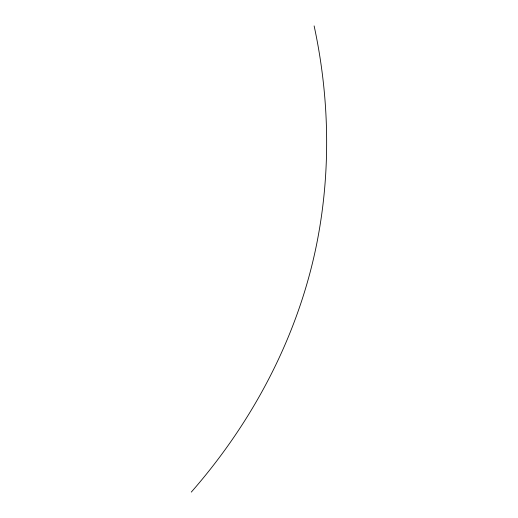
<?xml version="1.0" encoding="UTF-8"?>
<svg xmlns="http://www.w3.org/2000/svg" width="518" height="518" viewBox="0 0 518 518"><rect width="100%" height="100%" fill="white"/><g stroke="black" fill="none" stroke-linecap="round" stroke-linejoin="round"><path stroke-width="0.78" d="M191.291 492.1C251.573 423.277 296.076 340.073 315.365 250.375C331.151 176.573 330.031 99.579 314.122 25.9"/></g></svg>
